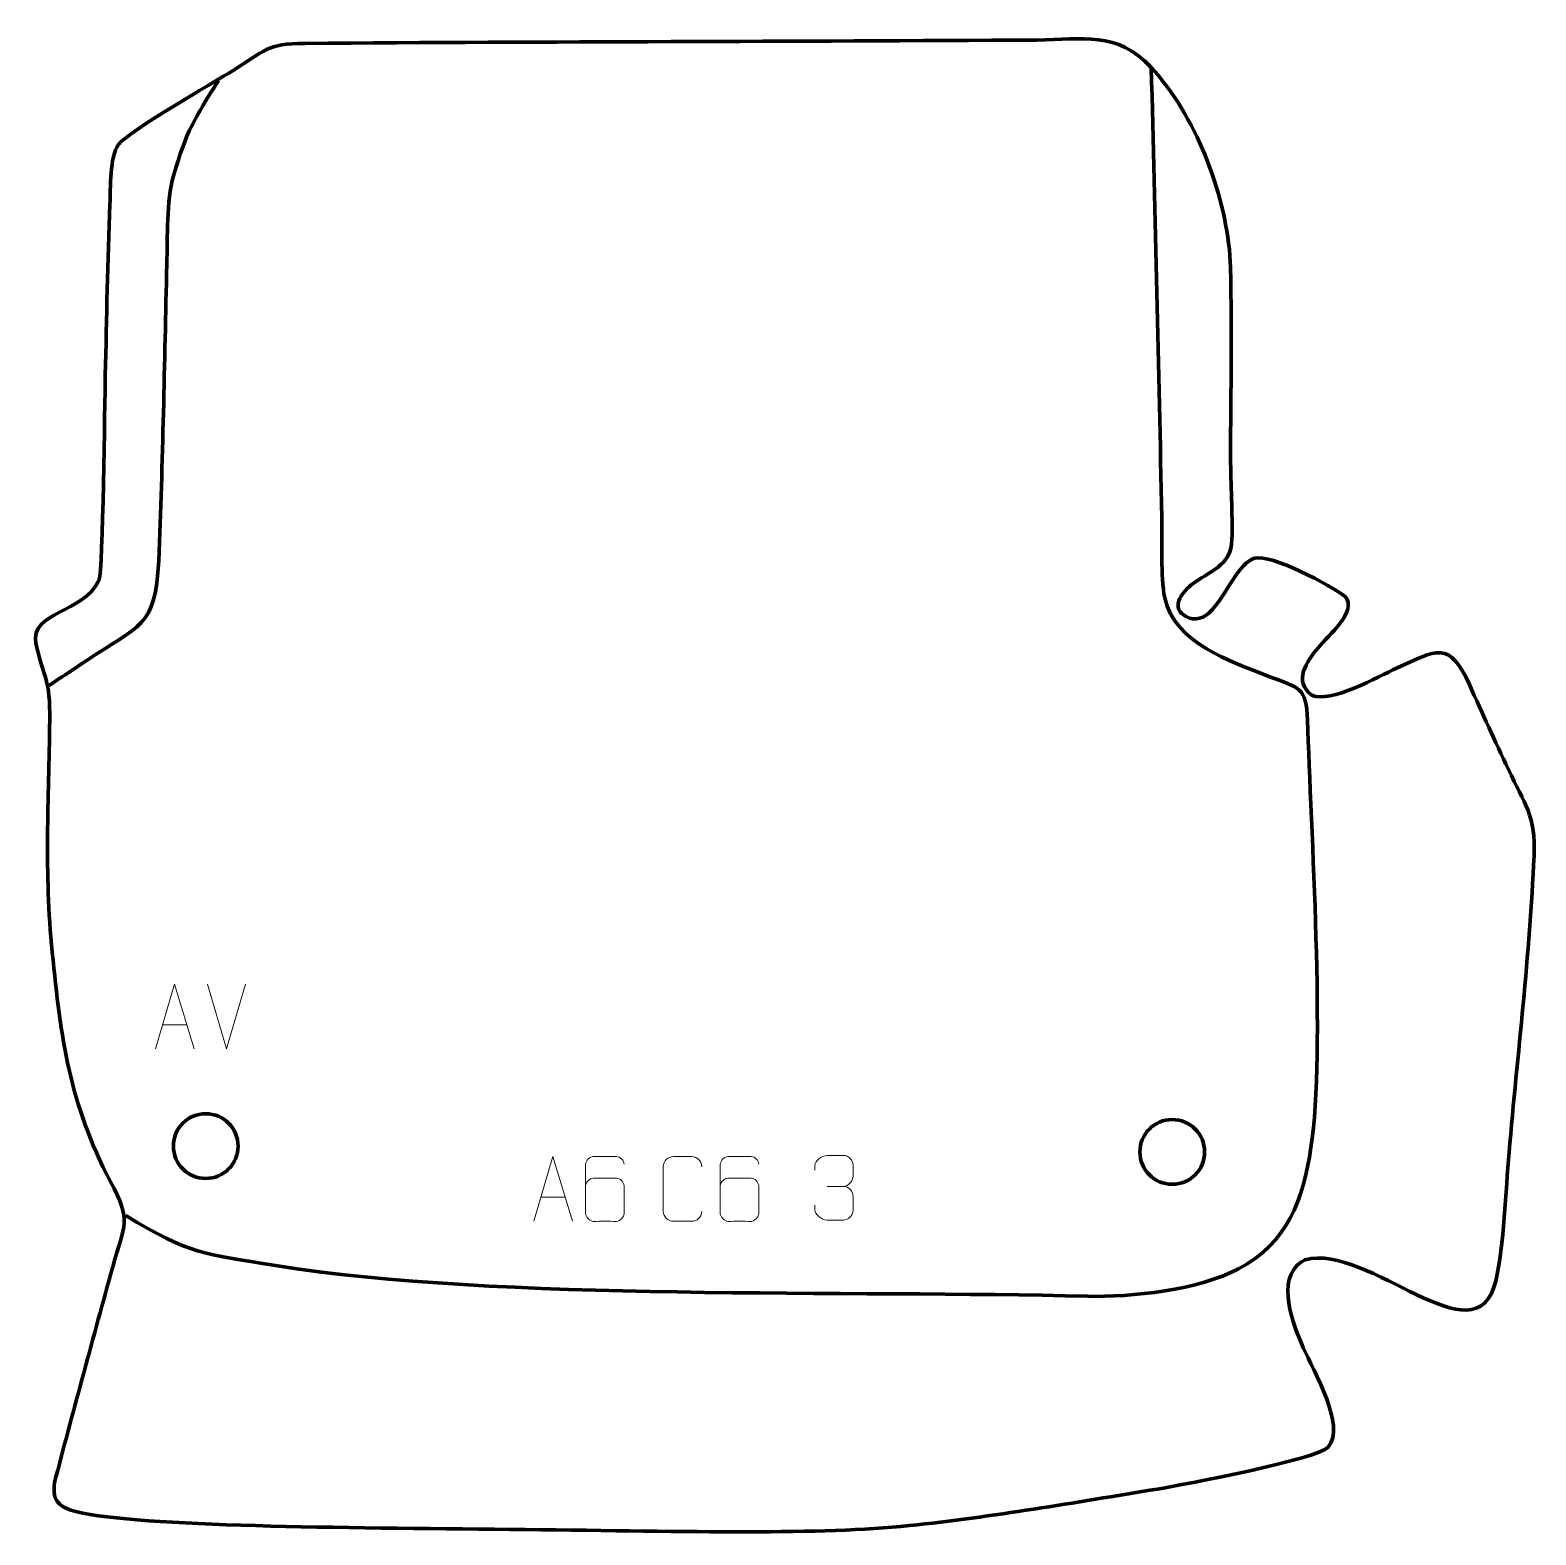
# Model space of a CAD drawing. Header units: millimetres. Extents: x -276 to 306, y -309 to 272.
import ezdxf

# ---------------------------------------------------------------- set-up
doc = ezdxf.new("R2010")
doc.units = ezdxf.units.MM
doc.header["$MEASUREMENT"] = 0
doc.layers.add('layer 2', color=7, linetype='Continuous')
doc.layers.add('layer 3', color=7, linetype='Continuous')

msp = doc.modelspace()

# ---------------------------------------------------------------- linework, layer by layer
at = {"layer": 'layer 2', "color": 142, "lineweight": 200}
for centre in [(-207.8248, -158.8883), (165.3708, -161.1371)]:
    msp.add_ellipse(centre, major_axis=(0, 12.5), ratio=1, dxfattribs=at)
at = {"layer": 'layer 2', "color": 140, "lineweight": 158}
for points, knots in [([(-238.7193, -185.6772), (-213.8367, -200.7307), (-208.9571, -200.4586), (-180.8385, -205.0135), (-180.8385, -205.0135), (-95.3606, -218.86), (42.7328, -214.3797), (132.5943, -216.8596), (132.5943, -216.8596), (149.6388, -217.3279), (175.7713, -214.31), (190.8949, -206.2935), (190.8949, -206.2935), (209.9312, -196.203), (215.8692, -179.7241), (218.9466, -159.4628), (218.9466, -159.4628), (224.633, -122.022), (218.8413, -35.6301), (217.5963, 5.4755), (217.5963, 5.4755), (217.2043, 18.4172), (214.4124, 17.8562), (202.6968, 22.438), (202.6968, 22.438), (187.6608, 28.3183), (166.6071, 34.9797), (162.4502, 52.7578), (162.4502, 52.7578), (160.9033, 60.768), (161.4377, 75.1026), (161.3414, 83.7628), (161.3414, 83.7628), (160.195, 141.6446), (158.7091, 199.5191), (157.2856, 257.3945)], [0, 0, 0, 0, 0.1, 0.1, 0.1, 0.1, 0.2, 0.2, 0.2, 0.2, 0.3, 0.3, 0.3, 0.3, 0.4, 0.4, 0.4, 0.4, 0.5, 0.5, 0.5, 0.5, 0.6, 0.6, 0.6, 0.6, 0.7, 0.7, 0.7, 0.7, 0.8, 0.8, 0.8, 0.8, 1, 1, 1, 1]), ([(-202.8676, 252.4073), (-212.106, 237.9469), (-215.4398, 232.5704), (-220.2633, 215.6417), (-220.2633, 215.6417), (-223.0285, 205.9368), (-222.5767, 191.8729), (-222.8338, 181.5265), (-222.8338, 181.5265), (-223.7825, 143.3362), (-224.3557, 105.2629), (-225.991, 67.078), (-225.991, 67.078), (-227.1049, 41.2852), (-233.7117, 42.0705), (-253.6603, 28.6764), (-253.6603, 28.6764), (-258.7286, 25.2733), (-263.8116, 21.8914), (-268.8959, 18.5123)], [0, 0, 0, 0, 0.16666667, 0.16666667, 0.16666667, 0.16666667, 0.33333333, 0.33333333, 0.33333333, 0.33333333, 0.5, 0.5, 0.5, 0.5, 0.66666667, 0.66666667, 0.66666667, 0.66666667, 1, 1, 1, 1])]:
    msp.add_open_spline(points, degree=3, knots=knots, dxfattribs=at)
at = {"layer": 'layer 3', "color": 242, "lineweight": 158}
msp.add_open_spline([(63.7705, -305.3991), (96.321, -301.9982), (127.4802, -296.5201), (159.6999, -291.2639), (159.6999, -291.2639), (169.4791, -289.669), (221.5863, -279.7065), (225.5402, -275.1131), (225.5402, -275.1131), (232.6024, -266.9088), (219.9208, -245.7725), (215.9789, -236.7637), (215.9789, -236.7637), (212.2221, -228.1781), (205.0532, -210.1955), (215.3365, -203.5332), (215.3365, -203.5332), (215.3365, -203.5332), (216.6425, -202.778), (216.6425, -202.778), (216.6425, -202.778), (241.3386, -196.1215), (282.5158, -242.7061), (290.2931, -211.0384), (290.2931, -211.0384), (293.5559, -196.9023), (294.1074, -176.3029), (295.4203, -161.2455), (295.4203, -161.2455), (298.7568, -123.5052), (303.3746, -84.6222), (305.0831, -46.8838), (305.0831, -46.8838), (305.7819, -31.448), (301.4684, -26.8409), (295.1597, -13.4708), (295.1597, -13.4708), (289.9848, -2.5033), (285.0546, 8.1408), (280.1561, 19.2375), (280.1561, 19.2375), (272.2535, 36.4288), (267.6062, 32.7226), (251.9358, 25.6017), (251.9358, 25.6017), (244.9733, 22.3818), (226.3122, 11.745), (219.2682, 15.1854), (219.2682, 15.1854), (211.9303, 20.6214), (217.2838, 28.1342), (221.8126, 33.6055), (221.8126, 33.6055), (225.6087, 38.1917), (237.138, 47.5302), (232.1056, 53.201), (232.1056, 53.201), (226.5506, 57.4931), (203.5146, 69.9245), (197.0692, 68.0112), (197.0692, 68.0112), (191.1974, 66.2681), (186.4013, 54.3678), (180.829, 48.1555), (180.829, 48.1555), (177.7611, 44.7351), (174.227, 43.638), (170.69, 45.502), (170.69, 45.502), (164.7391, 48.6382), (168.644, 54.5387), (172.5774, 57.6102), (172.5774, 57.6102), (179.8188, 63.2647), (188.09, 64.761), (188.4276, 75.3094), (188.4276, 75.3094), (188.6642, 85.5388), (187.9485, 96.4092), (187.9112, 106.8284), (187.9112, 106.8284), (187.8387, 132.4577), (188.6409, 159.4429), (187.643, 184.8964), (187.643, 184.8964), (185.4947, 209.8281), (174.3429, 238.8833), (157.2856, 257.3945), (157.2856, 257.3945), (143.9361, 271.8819), (130.8976, 268.1518), (113.2336, 268.0462), (113.2336, 268.0462), (18.9872, 267.4925), (-75.224, 267.4536), (-169.4825, 266.7597), (-169.4825, 266.7597), (-184.5686, 266.6487), (-184.8864, 263.9026), (-197.1967, 256.3397), (-197.1967, 256.3397), (-205.0795, 251.5164), (-237.5578, 232.9653), (-241.5209, 227.6878), (-241.5209, 227.6878), (-244.99, 223.0681), (-244.552, 210.7677), (-244.8196, 204.7616), (-244.8196, 204.7616), (-245.7998, 182.7606), (-246.0332, 160.7289), (-246.6123, 138.7147), (-246.6123, 138.7147), (-246.8611, 127.9992), (-247.4522, 63.7362), (-249.0612, 59.444), (-249.0612, 59.444), (-255.1211, 46.6293), (-275.6403, 47.5868), (-273.413, 35.1696), (-273.413, 35.1696), (-270.3052, 21.0885), (-267.8817, 21.7772), (-268.0498, 5.3387), (-268.0498, 5.3387), (-268.4788, -25.523), (-270.1978, -53.0102), (-267.1107, -84.0535), (-267.1107, -84.0535), (-263.7285, -117.1547), (-260.5506, -142.4331), (-244.6774, -172.4369), (-244.6774, -172.4369), (-236.2416, -188.3824), (-239.1015, -188.6686), (-243.7452, -205.5096), (-243.7452, -205.5096), (-251.1809, -232.4734), (-258.571, -259.5401), (-265.6604, -286.5927), (-265.6604, -286.5927), (-268.0808, -295.8285), (-264.6763, -298.7912), (-255.2996, -300.5949), (-255.2996, -300.5949), (-226.5416, -306.1268), (-147.7856, -306.1745), (-84.4723, -306.9005), (-84.4723, -306.9005), (-19.7099, -307.6431), (29.6794, -308.9609), (63.7705, -305.3991)], degree=3, knots=[0, 0, 0, 0, 0.02564103, 0.02564103, 0.02564103, 0.02564103, 0.05128205, 0.05128205, 0.05128205, 0.05128205, 0.07692308, 0.07692308, 0.07692308, 0.07692308, 0.1025641, 0.1025641, 0.1025641, 0.1025641, 0.12820513, 0.12820513, 0.12820513, 0.12820513, 0.15384615, 0.15384615, 0.15384615, 0.15384615, 0.17948718, 0.17948718, 0.17948718, 0.17948718, 0.20512821, 0.20512821, 0.20512821, 0.20512821, 0.23076923, 0.23076923, 0.23076923, 0.23076923, 0.25641026, 0.25641026, 0.25641026, 0.25641026, 0.28205128, 0.28205128, 0.28205128, 0.28205128, 0.30769231, 0.30769231, 0.30769231, 0.30769231, 0.33333333, 0.33333333, 0.33333333, 0.33333333, 0.35897436, 0.35897436, 0.35897436, 0.35897436, 0.38461538, 0.38461538, 0.38461538, 0.38461538, 0.41025641, 0.41025641, 0.41025641, 0.41025641, 0.43589744, 0.43589744, 0.43589744, 0.43589744, 0.46153846, 0.46153846, 0.46153846, 0.46153846, 0.48717949, 0.48717949, 0.48717949, 0.48717949, 0.51282051, 0.51282051, 0.51282051, 0.51282051, 0.53846154, 0.53846154, 0.53846154, 0.53846154, 0.56410256, 0.56410256, 0.56410256, 0.56410256, 0.58974359, 0.58974359, 0.58974359, 0.58974359, 0.61538462, 0.61538462, 0.61538462, 0.61538462, 0.64102564, 0.64102564, 0.64102564, 0.64102564, 0.66666667, 0.66666667, 0.66666667, 0.66666667, 0.69230769, 0.69230769, 0.69230769, 0.69230769, 0.71794872, 0.71794872, 0.71794872, 0.71794872, 0.74358974, 0.74358974, 0.74358974, 0.74358974, 0.76923077, 0.76923077, 0.76923077, 0.76923077, 0.79487179, 0.79487179, 0.79487179, 0.79487179, 0.82051282, 0.82051282, 0.82051282, 0.82051282, 0.84615385, 0.84615385, 0.84615385, 0.84615385, 0.87179487, 0.87179487, 0.87179487, 0.87179487, 0.8974359, 0.8974359, 0.8974359, 0.8974359, 0.92307692, 0.92307692, 0.92307692, 0.92307692, 0.94871795, 0.94871795, 0.94871795, 0.94871795, 1, 1, 1, 1], dxfattribs=at)
at = {"layer": 'layer 3', "color": 250, "lineweight": 9}
for points, knots in [([(-227.2053, -121.3564), (-227.2053, -121.3564), (-219.8343, -96.4029), (-219.8343, -96.4029), (-219.8343, -96.4029), (-219.8343, -96.4029), (-212.2644, -121.3564), (-212.2644, -121.3564)], [0, 0, 0, 0, 0.33333333, 0.33333333, 0.33333333, 0.33333333, 1, 1, 1, 1]), ([(27.3881, -168.1975), (27.3881, -168.1975), (27.3881, -166.3403), (27.3881, -166.3403), (27.3881, -166.3403), (27.3738, -164.5984), (30.0383, -162.4803), (32.0974, -162.503), (32.0974, -162.503), (34.1615, -162.503), (36.2255, -162.503), (38.2892, -162.503), (38.2892, -162.503), (40.4837, -162.4942), (42.082, -164.341), (42.1264, -166.2531), (42.1264, -166.2531), (42.126, -167.6882), (42.126, -169.1233), (42.1264, -170.5588), (42.1264, -170.5588), (42.0778, -172.2123), (40.4752, -174.4423), (38.2769, -174.4323), (38.2769, -174.4323), (40.4806, -174.4435), (42.0886, -176.2467), (42.1426, -178.3062), (42.1426, -178.3062), (42.1422, -180.0909), (42.1422, -181.8756), (42.1426, -183.6607), (42.1426, -183.6607), (42.1527, -185.7221), (40.0978, -187.4852), (38.2769, -187.4771), (38.2769, -187.4771), (36.2116, -187.4768), (34.1464, -187.4768), (32.0808, -187.4771), (32.0808, -187.4771), (29.9122, -187.4656), (27.3812, -185.0654), (27.3626, -183.6036), (27.3626, -183.6036), (27.3626, -183.6036), (27.3626, -181.695), (27.3626, -181.695)], [0, 0, 0, 0, 0.07692308, 0.07692308, 0.07692308, 0.07692308, 0.15384615, 0.15384615, 0.15384615, 0.15384615, 0.23076923, 0.23076923, 0.23076923, 0.23076923, 0.30769231, 0.30769231, 0.30769231, 0.30769231, 0.38461538, 0.38461538, 0.38461538, 0.38461538, 0.46153846, 0.46153846, 0.46153846, 0.46153846, 0.53846154, 0.53846154, 0.53846154, 0.53846154, 0.61538462, 0.61538462, 0.61538462, 0.61538462, 0.69230769, 0.69230769, 0.69230769, 0.69230769, 0.76923077, 0.76923077, 0.76923077, 0.76923077, 0.84615385, 0.84615385, 0.84615385, 0.84615385, 1, 1, 1, 1]), ([(-81.1936, -187.909), (-81.1936, -187.909), (-73.8226, -162.9555), (-73.8226, -162.9555), (-73.8226, -162.9555), (-73.8226, -162.9555), (-66.2527, -187.909), (-66.2527, -187.909)], [0, 0, 0, 0, 0.33333333, 0.33333333, 0.33333333, 0.33333333, 1, 1, 1, 1]), ([(-46.2932, -165.8916), (-46.3173, -164.5521), (-47.6735, -162.8989), (-49.2454, -162.9332), (-49.2454, -162.9332), (-52.2302, -162.9335), (-55.2154, -162.9335), (-58.2008, -162.9332), (-58.2008, -162.9332), (-59.4199, -162.9183), (-61.1481, -164.3559), (-61.1531, -165.8916), (-61.1531, -165.8916), (-61.1528, -172.2521), (-61.1528, -178.6129), (-61.1531, -184.9736), (-61.1531, -184.9736), (-61.1484, -186.1365), (-59.4199, -187.9076), (-58.2008, -187.932), (-58.2008, -187.932), (-55.2154, -187.9317), (-52.2302, -187.9317), (-49.2454, -187.932), (-49.2454, -187.932), (-47.9673, -187.8882), (-46.2976, -186.2737), (-46.2932, -184.9736), (-46.2932, -184.9736), (-46.2932, -181.3903), (-46.2932, -177.8072), (-46.2932, -174.2245), (-46.2932, -174.2245), (-46.3317, -172.7463), (-47.9144, -171.3134), (-49.2454, -171.3154), (-49.2454, -171.3154), (-52.2302, -171.3151), (-55.2154, -171.3151), (-58.2008, -171.3154), (-58.2008, -171.3154), (-59.5303, -171.3104), (-61.1733, -172.8177), (-61.1316, -174.2462)], [0, 0, 0, 0, 0.08333333, 0.08333333, 0.08333333, 0.08333333, 0.16666667, 0.16666667, 0.16666667, 0.16666667, 0.25, 0.25, 0.25, 0.25, 0.33333333, 0.33333333, 0.33333333, 0.33333333, 0.41666667, 0.41666667, 0.41666667, 0.41666667, 0.5, 0.5, 0.5, 0.5, 0.58333333, 0.58333333, 0.58333333, 0.58333333, 0.66666667, 0.66666667, 0.66666667, 0.66666667, 0.75, 0.75, 0.75, 0.75, 0.83333333, 0.83333333, 0.83333333, 0.83333333, 1, 1, 1, 1]), ([(-16.3001, -184.0913), (-16.4399, -186.4147), (-18.1171, -187.8943), (-20.2648, -187.9051), (-20.2648, -187.9051), (-22.5967, -187.9047), (-24.9286, -187.9047), (-27.2601, -187.9051), (-27.2601, -187.9051), (-29.1851, -188.0105), (-31.1572, -186.126), (-31.146, -184.1087), (-31.146, -184.1087), (-31.1456, -178.3386), (-31.1456, -172.5689), (-31.146, -166.7996), (-31.146, -166.7996), (-31.1418, -164.6615), (-29.3951, -162.9423), (-27.2427, -162.9558), (-27.2427, -162.9558), (-24.917, -162.9558), (-22.5909, -162.9558), (-20.2648, -162.9558), (-20.2648, -162.9558), (-18.3182, -162.9203), (-16.3268, -164.4118), (-16.3001, -166.8494)], [0, 0, 0, 0, 0.125, 0.125, 0.125, 0.125, 0.25, 0.25, 0.25, 0.25, 0.375, 0.375, 0.375, 0.375, 0.5, 0.5, 0.5, 0.5, 0.625, 0.625, 0.625, 0.625, 0.75, 0.75, 0.75, 0.75, 1, 1, 1, 1]), ([(5.7068, -165.8916), (5.6827, -164.5521), (4.3265, -162.8989), (2.7546, -162.9332), (2.7546, -162.9332), (-0.2302, -162.9335), (-3.2154, -162.9335), (-6.2008, -162.9332), (-6.2008, -162.9332), (-7.4199, -162.9183), (-9.1481, -164.3559), (-9.1531, -165.8916), (-9.1531, -165.8916), (-9.1528, -172.2521), (-9.1528, -178.6129), (-9.1531, -184.9736), (-9.1531, -184.9736), (-9.1484, -186.1365), (-7.4199, -187.9076), (-6.2008, -187.932), (-6.2008, -187.932), (-3.2154, -187.9317), (-0.2302, -187.9317), (2.7546, -187.932), (2.7546, -187.932), (4.0327, -187.8882), (5.7024, -186.2737), (5.7068, -184.9736), (5.7068, -184.9736), (5.7068, -181.3903), (5.7068, -177.8072), (5.7068, -174.2245), (5.7068, -174.2245), (5.6683, -172.7463), (4.0856, -171.3134), (2.7546, -171.3154), (2.7546, -171.3154), (-0.2302, -171.3151), (-3.2154, -171.3151), (-6.2008, -171.3154), (-6.2008, -171.3154), (-7.5303, -171.3104), (-9.1733, -172.8177), (-9.1316, -174.2462)], [0, 0, 0, 0, 0.08333333, 0.08333333, 0.08333333, 0.08333333, 0.16666667, 0.16666667, 0.16666667, 0.16666667, 0.25, 0.25, 0.25, 0.25, 0.33333333, 0.33333333, 0.33333333, 0.33333333, 0.41666667, 0.41666667, 0.41666667, 0.41666667, 0.5, 0.5, 0.5, 0.5, 0.58333333, 0.58333333, 0.58333333, 0.58333333, 0.66666667, 0.66666667, 0.66666667, 0.66666667, 0.75, 0.75, 0.75, 0.75, 0.83333333, 0.83333333, 0.83333333, 0.83333333, 1, 1, 1, 1])]:
    msp.add_open_spline(points, degree=3, knots=knots, dxfattribs=at)
for points in [[(-199.8458, -121.3637), (-199.8458, -121.3637), (-207.1676, -96.4101), (-207.1676, -96.4101)], [(-192.5239, -96.4101), (-192.5239, -96.4101), (-199.8457, -121.3637), (-199.8457, -121.3637)], [(-224.4827, -112.107), (-224.4827, -112.107), (-214.987, -112.107), (-214.987, -112.107)], [(-78.471, -178.6596), (-78.471, -178.6596), (-68.9753, -178.6596), (-68.9753, -178.6596)], [(32.0978, -174.4427), (32.0978, -174.4427), (38.2942, -174.4427), (38.2942, -174.4427)]]:
    msp.add_open_spline(points, degree=3, dxfattribs=at)

doc.saveas('drawing.dxf')
